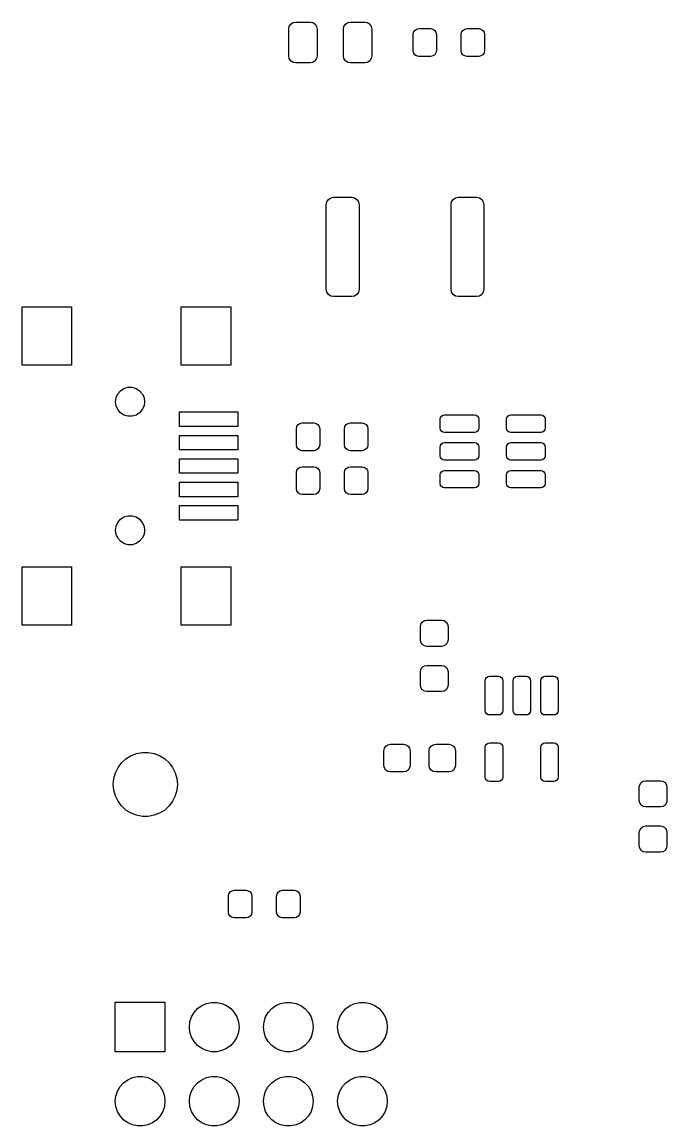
# Model space of a CAD drawing. Extents: x 98.9 to 192.5, y -141.5 to -51.1.
# Drawn here: x 98.88 to 120.97, y -137.59 to -99.8 of the extents above; entities that cross this region are included whole.
import ezdxf

# ---------------------------------------------------------------- set-up
doc = ezdxf.new("R2010")
doc.units = 0
doc.layers.add('BLACK', color=7, linetype='CONTINUOUS')

msp = doc.modelspace()

# ---------------------------------------------------------------- linework, layer by layer
at = {"layer": 'BLACK', "linetype": 'CONTINUOUS'}
for p, q in [((108.012, -100.044), (108.031, -99.9505)), ((108.012, -100.956), (108.012, -100.044)), ((108.031, -99.9505), (108.084, -99.8714)), ((108.084, -99.8714), (108.163, -99.8186)), ((108.163, -99.8186), (108.256, -99.8)), ((108.256, -99.8), (108.744, -99.8)), ((108.744, -99.8), (108.837, -99.8186)), ((108.837, -99.8186), (108.916, -99.8714)), ((108.916, -99.8714), (108.969, -99.9505)), ((108.969, -99.9505), (108.987, -100.044)), ((108.987, -100.044), (108.987, -100.956)), ((109.887, -100.044), (109.906, -99.9505)), ((109.887, -100.956), (109.887, -100.044)), ((109.906, -99.9505), (109.959, -99.8714)), ((109.959, -99.8714), (110.038, -99.8186)), ((110.038, -99.8186), (110.131, -99.8)), ((110.131, -99.8), (110.619, -99.8)), ((110.619, -99.8), (110.712, -99.8186)), ((110.712, -99.8186), (110.791, -99.8714)), ((110.791, -99.8714), (110.844, -99.9505)), ((110.844, -99.9505), (110.862, -100.044)), ((110.862, -100.044), (110.862, -100.956)), ((112.275, -100.225), (112.29, -100.148)), ((112.29, -100.148), (112.334, -100.084)), ((112.334, -100.084), (112.398, -100.04)), ((112.398, -100.04), (112.475, -100.025)), ((112.475, -100.025), (112.875, -100.025)), ((112.875, -100.025), (112.952, -100.04)), ((112.952, -100.04), (113.016, -100.084)), ((113.016, -100.084), (113.06, -100.148)), ((113.06, -100.148), (113.075, -100.225)), ((113.925, -100.225), (113.94, -100.148)), ((113.94, -100.148), (113.984, -100.084)), ((113.984, -100.084), (114.048, -100.04)), ((114.048, -100.04), (114.125, -100.025)), ((114.125, -100.025), (114.525, -100.025)), ((114.525, -100.025), (114.602, -100.04)), ((114.602, -100.04), (114.666, -100.084)), ((114.666, -100.084), (114.71, -100.148)), ((114.71, -100.148), (114.725, -100.225)), ((112.275, -100.775), (112.275, -100.225)), ((113.075, -100.225), (113.075, -100.775)), ((113.925, -100.775), (113.925, -100.225)), ((114.725, -100.225), (114.725, -100.775)), ((112.29, -100.852), (112.275, -100.775)), ((112.334, -100.916), (112.29, -100.852)), ((113.06, -100.852), (113.016, -100.916)), ((113.075, -100.775), (113.06, -100.852)), ((113.94, -100.852), (113.925, -100.775)), ((113.984, -100.916), (113.94, -100.852)), ((114.71, -100.852), (114.666, -100.916)), ((114.725, -100.775), (114.71, -100.852)), ((108.031, -101.05), (108.012, -100.956)), ((108.084, -101.129), (108.031, -101.05)), ((108.163, -101.181), (108.084, -101.129)), ((108.256, -101.2), (108.163, -101.181)), ((108.744, -101.2), (108.256, -101.2)), ((108.837, -101.181), (108.744, -101.2)), ((108.916, -101.129), (108.837, -101.181)), ((108.969, -101.05), (108.916, -101.129)), ((108.987, -100.956), (108.969, -101.05)), ((109.906, -101.05), (109.887, -100.956)), ((109.959, -101.129), (109.906, -101.05)), ((110.038, -101.181), (109.959, -101.129)), ((110.131, -101.2), (110.038, -101.181)), ((110.619, -101.2), (110.131, -101.2)), ((110.712, -101.181), (110.619, -101.2)), ((110.791, -101.129), (110.712, -101.181)), ((110.844, -101.05), (110.791, -101.129)), ((110.862, -100.956), (110.844, -101.05)), ((112.398, -100.96), (112.334, -100.916)), ((112.475, -100.975), (112.398, -100.96)), ((112.875, -100.975), (112.475, -100.975)), ((112.952, -100.96), (112.875, -100.975)), ((113.016, -100.916), (112.952, -100.96)), ((114.048, -100.96), (113.984, -100.916)), ((114.125, -100.975), (114.048, -100.96)), ((114.525, -100.975), (114.125, -100.975)), ((114.602, -100.96), (114.525, -100.975)), ((114.666, -100.916), (114.602, -100.96)), ((109.373, -105.873), (109.454, -105.819)), ((109.454, -105.819), (109.55, -105.8)), ((109.55, -105.8), (110.175, -105.8)), ((110.175, -105.8), (110.271, -105.819)), ((110.271, -105.819), (110.352, -105.873)), ((113.648, -105.873), (113.729, -105.819)), ((113.729, -105.819), (113.825, -105.8)), ((113.825, -105.8), (114.45, -105.8)), ((114.45, -105.8), (114.546, -105.819)), ((114.546, -105.819), (114.627, -105.873)), ((109.3, -106.05), (109.319, -105.954)), ((109.3, -108.95), (109.3, -106.05)), ((109.319, -105.954), (109.373, -105.873)), ((110.352, -105.873), (110.406, -105.954)), ((110.406, -105.954), (110.425, -106.05)), ((110.425, -106.05), (110.425, -108.95)), ((113.575, -106.05), (113.594, -105.954)), ((113.575, -108.95), (113.575, -106.05)), ((113.594, -105.954), (113.648, -105.873)), ((114.627, -105.873), (114.681, -105.954)), ((114.681, -105.954), (114.7, -106.05)), ((114.7, -106.05), (114.7, -108.95)), ((109.319, -109.046), (109.3, -108.95)), ((109.373, -109.127), (109.319, -109.046)), ((109.454, -109.181), (109.373, -109.127)), ((109.55, -109.2), (109.454, -109.181)), ((110.175, -109.2), (109.55, -109.2)), ((110.271, -109.181), (110.175, -109.2)), ((110.352, -109.127), (110.271, -109.181)), ((110.406, -109.046), (110.352, -109.127)), ((110.425, -108.95), (110.406, -109.046)), ((113.594, -109.046), (113.575, -108.95)), ((113.648, -109.127), (113.594, -109.046)), ((113.729, -109.181), (113.648, -109.127)), ((113.825, -109.2), (113.729, -109.181)), ((114.45, -109.2), (113.825, -109.2)), ((114.546, -109.181), (114.45, -109.2)), ((114.627, -109.127), (114.546, -109.181)), ((114.681, -109.046), (114.627, -109.127)), ((114.7, -108.95), (114.681, -109.046)), ((98.875, -111.55), (98.875, -109.55)), ((98.875, -109.55), (100.575, -109.55)), ((100.575, -109.55), (100.575, -111.55)), ((104.325, -111.55), (104.325, -109.55)), ((104.325, -109.55), (106.025, -109.55)), ((106.025, -109.55), (106.025, -111.55)), ((100.575, -111.55), (98.875, -111.55)), ((106.025, -111.55), (104.325, -111.55)), ((102.095, -112.659), (102.154, -112.53)), ((102.154, -112.53), (102.248, -112.422)), ((102.248, -112.422), (102.367, -112.345)), ((102.367, -112.345), (102.504, -112.305)), ((102.504, -112.305), (102.646, -112.305)), ((102.646, -112.305), (102.783, -112.345)), ((102.783, -112.345), (102.902, -112.422)), ((102.902, -112.422), (102.996, -112.53)), ((102.996, -112.53), (103.055, -112.659)), ((102.075, -112.8), (102.095, -112.659)), ((102.095, -112.941), (102.075, -112.8)), ((102.154, -113.07), (102.095, -112.941)), ((103.055, -112.941), (102.996, -113.07)), ((103.055, -112.659), (103.075, -112.8)), ((103.075, -112.8), (103.055, -112.941)), ((102.248, -113.178), (102.154, -113.07)), ((102.367, -113.255), (102.248, -113.178)), ((102.504, -113.295), (102.367, -113.255)), ((102.646, -113.295), (102.504, -113.295)), ((102.783, -113.255), (102.646, -113.295)), ((102.902, -113.178), (102.783, -113.255)), ((102.996, -113.07), (102.902, -113.178)), ((104.275, -113.65), (104.275, -113.15)), ((104.275, -113.15), (106.275, -113.15)), ((106.275, -113.15), (106.275, -113.65)), ((113.2, -113.4), (113.211, -113.343)), ((113.211, -113.343), (113.244, -113.294)), ((113.244, -113.294), (113.293, -113.261)), ((113.293, -113.261), (113.35, -113.25)), ((113.35, -113.25), (114.375, -113.25)), ((114.375, -113.25), (114.432, -113.261)), ((114.432, -113.261), (114.481, -113.294)), ((114.481, -113.294), (114.514, -113.343)), ((114.514, -113.343), (114.525, -113.4)), ((115.475, -113.4), (115.486, -113.343)), ((115.486, -113.343), (115.519, -113.294)), ((115.519, -113.294), (115.568, -113.261)), ((115.568, -113.261), (115.625, -113.25)), ((115.625, -113.25), (116.65, -113.25)), ((116.65, -113.25), (116.707, -113.261)), ((116.707, -113.261), (116.756, -113.294)), ((116.756, -113.294), (116.789, -113.343)), ((116.789, -113.343), (116.8, -113.4)), ((106.275, -113.65), (104.275, -113.65)), ((108.275, -113.725), (108.29, -113.648)), ((108.275, -114.275), (108.275, -113.725)), ((108.29, -113.648), (108.334, -113.584)), ((108.334, -113.584), (108.398, -113.54)), ((108.398, -113.54), (108.475, -113.525)), ((108.475, -113.525), (108.875, -113.525)), ((108.875, -113.525), (108.952, -113.54)), ((108.952, -113.54), (109.016, -113.584)), ((109.016, -113.584), (109.06, -113.648)), ((109.06, -113.648), (109.075, -113.725)), ((109.075, -113.725), (109.075, -114.275)), ((109.925, -113.725), (109.94, -113.648)), ((109.925, -114.275), (109.925, -113.725)), ((109.94, -113.648), (109.984, -113.584)), ((109.984, -113.584), (110.048, -113.54)), ((110.048, -113.54), (110.125, -113.525)), ((110.125, -113.525), (110.525, -113.525)), ((110.525, -113.525), (110.602, -113.54)), ((110.602, -113.54), (110.666, -113.584)), ((110.666, -113.584), (110.71, -113.648)), ((110.71, -113.648), (110.725, -113.725)), ((110.725, -113.725), (110.725, -114.275)), ((113.2, -113.7), (113.2, -113.4)), ((113.211, -113.757), (113.2, -113.7)), ((113.244, -113.806), (113.211, -113.757)), ((114.514, -113.757), (114.481, -113.806)), ((114.525, -113.7), (114.514, -113.757)), ((114.525, -113.4), (114.525, -113.7)), ((115.475, -113.7), (115.475, -113.4)), ((115.486, -113.757), (115.475, -113.7)), ((115.519, -113.806), (115.486, -113.757)), ((116.789, -113.757), (116.756, -113.806)), ((116.8, -113.7), (116.789, -113.757)), ((116.8, -113.4), (116.8, -113.7)), ((104.275, -114.45), (104.275, -113.95)), ((104.275, -113.95), (106.275, -113.95)), ((106.275, -113.95), (106.275, -114.45)), ((113.293, -113.839), (113.244, -113.806)), ((113.35, -113.85), (113.293, -113.839)), ((114.375, -113.85), (113.35, -113.85)), ((114.432, -113.839), (114.375, -113.85)), ((114.481, -113.806), (114.432, -113.839)), ((115.568, -113.839), (115.519, -113.806)), ((115.625, -113.85), (115.568, -113.839)), ((116.65, -113.85), (115.625, -113.85)), ((116.707, -113.839), (116.65, -113.85)), ((116.756, -113.806), (116.707, -113.839)), ((106.275, -114.45), (104.275, -114.45)), ((108.29, -114.352), (108.275, -114.275)), ((108.334, -114.416), (108.29, -114.352)), ((108.398, -114.46), (108.334, -114.416)), ((108.475, -114.475), (108.398, -114.46)), ((108.875, -114.475), (108.475, -114.475)), ((108.952, -114.46), (108.875, -114.475)), ((109.016, -114.416), (108.952, -114.46)), ((109.06, -114.352), (109.016, -114.416)), ((109.075, -114.275), (109.06, -114.352)), ((109.94, -114.352), (109.925, -114.275)), ((109.984, -114.416), (109.94, -114.352)), ((110.048, -114.46), (109.984, -114.416)), ((110.125, -114.475), (110.048, -114.46)), ((110.525, -114.475), (110.125, -114.475)), ((110.602, -114.46), (110.525, -114.475)), ((110.666, -114.416), (110.602, -114.46)), ((110.71, -114.352), (110.666, -114.416)), ((110.725, -114.275), (110.71, -114.352)), ((113.2, -114.35), (113.211, -114.293)), ((113.2, -114.65), (113.2, -114.35)), ((113.211, -114.293), (113.244, -114.244)), ((113.244, -114.244), (113.293, -114.211)), ((113.293, -114.211), (113.35, -114.2)), ((113.35, -114.2), (114.375, -114.2)), ((114.375, -114.2), (114.432, -114.211)), ((114.432, -114.211), (114.481, -114.244)), ((114.481, -114.244), (114.514, -114.293)), ((114.514, -114.293), (114.525, -114.35)), ((114.525, -114.35), (114.525, -114.65)), ((115.475, -114.35), (115.486, -114.293)), ((115.475, -114.65), (115.475, -114.35)), ((115.486, -114.293), (115.519, -114.244)), ((115.519, -114.244), (115.568, -114.211)), ((115.568, -114.211), (115.625, -114.2)), ((115.625, -114.2), (116.65, -114.2)), ((116.65, -114.2), (116.707, -114.211)), ((116.707, -114.211), (116.756, -114.244)), ((116.756, -114.244), (116.789, -114.293)), ((116.789, -114.293), (116.8, -114.35)), ((116.8, -114.35), (116.8, -114.65)), ((104.275, -115.25), (104.275, -114.75)), ((104.275, -114.75), (106.275, -114.75)), ((106.275, -114.75), (106.275, -115.25)), ((113.211, -114.707), (113.2, -114.65)), ((113.244, -114.756), (113.211, -114.707)), ((113.293, -114.789), (113.244, -114.756)), ((113.35, -114.8), (113.293, -114.789)), ((114.375, -114.8), (113.35, -114.8)), ((114.432, -114.789), (114.375, -114.8)), ((114.481, -114.756), (114.432, -114.789)), ((114.514, -114.707), (114.481, -114.756)), ((114.525, -114.65), (114.514, -114.707)), ((115.486, -114.707), (115.475, -114.65)), ((115.519, -114.756), (115.486, -114.707)), ((115.568, -114.789), (115.519, -114.756)), ((115.625, -114.8), (115.568, -114.789)), ((116.65, -114.8), (115.625, -114.8)), ((116.707, -114.789), (116.65, -114.8)), ((116.756, -114.756), (116.707, -114.789)), ((116.789, -114.707), (116.756, -114.756)), ((116.8, -114.65), (116.789, -114.707)), ((106.275, -115.25), (104.275, -115.25)), ((108.275, -115.225), (108.29, -115.148)), ((108.275, -115.775), (108.275, -115.225)), ((108.29, -115.148), (108.334, -115.084)), ((108.334, -115.084), (108.398, -115.04)), ((108.398, -115.04), (108.475, -115.025)), ((108.475, -115.025), (108.875, -115.025)), ((108.875, -115.025), (108.952, -115.04)), ((108.952, -115.04), (109.016, -115.084)), ((109.016, -115.084), (109.06, -115.148)), ((109.06, -115.148), (109.075, -115.225)), ((109.075, -115.225), (109.075, -115.775)), ((109.925, -115.225), (109.94, -115.148)), ((109.925, -115.775), (109.925, -115.225)), ((109.94, -115.148), (109.984, -115.084)), ((109.984, -115.084), (110.048, -115.04)), ((110.048, -115.04), (110.125, -115.025)), ((110.125, -115.025), (110.525, -115.025)), ((110.525, -115.025), (110.602, -115.04)), ((110.602, -115.04), (110.666, -115.084)), ((110.666, -115.084), (110.71, -115.148)), ((110.71, -115.148), (110.725, -115.225)), ((110.725, -115.225), (110.725, -115.775)), ((113.2, -115.3), (113.211, -115.243)), ((113.211, -115.243), (113.244, -115.194)), ((113.244, -115.194), (113.293, -115.161)), ((113.293, -115.161), (113.35, -115.15)), ((113.35, -115.15), (114.375, -115.15)), ((114.375, -115.15), (114.432, -115.161)), ((114.432, -115.161), (114.481, -115.194)), ((114.481, -115.194), (114.514, -115.243)), ((114.514, -115.243), (114.525, -115.3)), ((115.475, -115.3), (115.486, -115.243)), ((115.486, -115.243), (115.519, -115.194)), ((115.519, -115.194), (115.568, -115.161)), ((115.568, -115.161), (115.625, -115.15)), ((115.625, -115.15), (116.65, -115.15)), ((116.65, -115.15), (116.707, -115.161)), ((116.707, -115.161), (116.756, -115.194)), ((116.756, -115.194), (116.789, -115.243)), ((116.789, -115.243), (116.8, -115.3)), ((104.275, -116.05), (104.275, -115.55)), ((104.275, -115.55), (106.275, -115.55)), ((106.275, -115.55), (106.275, -116.05)), ((113.2, -115.6), (113.2, -115.3)), ((113.211, -115.657), (113.2, -115.6)), ((114.525, -115.6), (114.514, -115.657)), ((114.525, -115.3), (114.525, -115.6)), ((115.475, -115.6), (115.475, -115.3)), ((115.486, -115.657), (115.475, -115.6)), ((116.8, -115.6), (116.789, -115.657)), ((116.8, -115.3), (116.8, -115.6)), ((108.29, -115.852), (108.275, -115.775)), ((108.334, -115.916), (108.29, -115.852)), ((108.398, -115.96), (108.334, -115.916)), ((108.475, -115.975), (108.398, -115.96)), ((108.875, -115.975), (108.475, -115.975)), ((108.952, -115.96), (108.875, -115.975)), ((109.016, -115.916), (108.952, -115.96)), ((109.06, -115.852), (109.016, -115.916)), ((109.075, -115.775), (109.06, -115.852)), ((109.94, -115.852), (109.925, -115.775)), ((109.984, -115.916), (109.94, -115.852)), ((110.048, -115.96), (109.984, -115.916)), ((110.125, -115.975), (110.048, -115.96)), ((110.525, -115.975), (110.125, -115.975)), ((110.602, -115.96), (110.525, -115.975)), ((110.666, -115.916), (110.602, -115.96)), ((110.71, -115.852), (110.666, -115.916)), ((110.725, -115.775), (110.71, -115.852)), ((113.244, -115.706), (113.211, -115.657)), ((113.293, -115.739), (113.244, -115.706)), ((113.35, -115.75), (113.293, -115.739)), ((114.375, -115.75), (113.35, -115.75)), ((114.432, -115.739), (114.375, -115.75)), ((114.481, -115.706), (114.432, -115.739)), ((114.514, -115.657), (114.481, -115.706)), ((115.519, -115.706), (115.486, -115.657)), ((115.568, -115.739), (115.519, -115.706)), ((115.625, -115.75), (115.568, -115.739)), ((116.65, -115.75), (115.625, -115.75)), ((116.707, -115.739), (116.65, -115.75)), ((116.756, -115.706), (116.707, -115.739)), ((116.789, -115.657), (116.756, -115.706)), ((106.275, -116.05), (104.275, -116.05)), ((104.275, -116.85), (104.275, -116.35)), ((104.275, -116.35), (106.275, -116.35)), ((106.275, -116.35), (106.275, -116.85)), ((102.248, -116.822), (102.367, -116.745)), ((102.367, -116.745), (102.504, -116.705)), ((102.504, -116.705), (102.646, -116.705)), ((102.646, -116.705), (102.783, -116.745)), ((102.783, -116.745), (102.902, -116.822)), ((102.075, -117.2), (102.095, -117.059)), ((102.095, -117.059), (102.154, -116.93)), ((102.154, -116.93), (102.248, -116.822)), ((102.902, -116.822), (102.996, -116.93)), ((102.996, -116.93), (103.055, -117.059)), ((103.055, -117.059), (103.075, -117.2)), ((106.275, -116.85), (104.275, -116.85)), ((102.095, -117.341), (102.075, -117.2)), ((102.154, -117.47), (102.095, -117.341)), ((102.248, -117.578), (102.154, -117.47)), ((102.996, -117.47), (102.902, -117.578)), ((103.055, -117.341), (102.996, -117.47)), ((103.075, -117.2), (103.055, -117.341)), ((102.367, -117.655), (102.248, -117.578)), ((102.504, -117.695), (102.367, -117.655)), ((102.646, -117.695), (102.504, -117.695)), ((102.783, -117.655), (102.646, -117.695)), ((102.902, -117.578), (102.783, -117.655)), ((98.875, -120.45), (98.875, -118.45)), ((98.875, -118.45), (100.575, -118.45)), ((100.575, -118.45), (100.575, -120.45)), ((104.325, -120.45), (104.325, -118.45)), ((104.325, -118.45), (106.025, -118.45)), ((106.025, -118.45), (106.025, -120.45)), ((100.575, -120.45), (98.875, -120.45)), ((106.025, -120.45), (104.325, -120.45)), ((112.525, -120.5), (112.542, -120.414)), ((112.525, -120.95), (112.525, -120.5)), ((112.542, -120.414), (112.591, -120.341)), ((112.591, -120.341), (112.664, -120.292)), ((112.664, -120.292), (112.75, -120.275)), ((112.75, -120.275), (113.25, -120.275)), ((113.25, -120.275), (113.336, -120.292)), ((113.336, -120.292), (113.409, -120.341)), ((113.409, -120.341), (113.458, -120.414)), ((113.458, -120.414), (113.475, -120.5)), ((113.475, -120.5), (113.475, -120.95)), ((112.542, -121.036), (112.525, -120.95)), ((112.591, -121.109), (112.542, -121.036)), ((112.664, -121.158), (112.591, -121.109)), ((112.75, -121.175), (112.664, -121.158)), ((113.25, -121.175), (112.75, -121.175)), ((113.336, -121.158), (113.25, -121.175)), ((113.409, -121.109), (113.336, -121.158)), ((113.458, -121.036), (113.409, -121.109)), ((113.475, -120.95), (113.458, -121.036)), ((112.525, -122.05), (112.542, -121.964)), ((112.525, -122.5), (112.525, -122.05)), ((112.542, -121.964), (112.591, -121.891)), ((112.591, -121.891), (112.664, -121.842)), ((112.664, -121.842), (112.75, -121.825)), ((112.75, -121.825), (113.25, -121.825)), ((113.25, -121.825), (113.336, -121.842)), ((113.336, -121.842), (113.409, -121.891)), ((113.409, -121.891), (113.458, -121.964)), ((113.458, -121.964), (113.475, -122.05)), ((113.475, -122.05), (113.475, -122.5)), ((114.75, -122.35), (114.761, -122.293)), ((114.75, -123.375), (114.75, -122.35)), ((114.761, -122.293), (114.794, -122.244)), ((114.794, -122.244), (114.843, -122.211)), ((114.843, -122.211), (114.9, -122.2)), ((114.9, -122.2), (115.2, -122.2)), ((115.2, -122.2), (115.257, -122.211)), ((115.257, -122.211), (115.306, -122.244)), ((115.306, -122.244), (115.339, -122.293)), ((115.339, -122.293), (115.35, -122.35)), ((115.35, -122.35), (115.35, -123.375)), ((115.7, -122.35), (115.711, -122.293)), ((115.7, -123.375), (115.7, -122.35)), ((115.711, -122.293), (115.744, -122.244)), ((115.744, -122.244), (115.793, -122.211)), ((115.793, -122.211), (115.85, -122.2)), ((115.85, -122.2), (116.15, -122.2)), ((116.15, -122.2), (116.207, -122.211)), ((116.207, -122.211), (116.256, -122.244)), ((116.256, -122.244), (116.289, -122.293)), ((116.289, -122.293), (116.3, -122.35)), ((116.3, -122.35), (116.3, -123.375)), ((116.65, -122.35), (116.661, -122.293)), ((116.65, -123.375), (116.65, -122.35)), ((116.661, -122.293), (116.694, -122.244)), ((116.694, -122.244), (116.743, -122.211)), ((116.743, -122.211), (116.8, -122.2)), ((116.8, -122.2), (117.1, -122.2)), ((117.1, -122.2), (117.157, -122.211)), ((117.157, -122.211), (117.206, -122.244)), ((117.206, -122.244), (117.239, -122.293)), ((117.239, -122.293), (117.25, -122.35)), ((117.25, -122.35), (117.25, -123.375)), ((112.542, -122.586), (112.525, -122.5)), ((112.591, -122.659), (112.542, -122.586)), ((112.664, -122.708), (112.591, -122.659)), ((112.75, -122.725), (112.664, -122.708)), ((113.25, -122.725), (112.75, -122.725)), ((113.336, -122.708), (113.25, -122.725)), ((113.409, -122.659), (113.336, -122.708)), ((113.458, -122.586), (113.409, -122.659)), ((113.475, -122.5), (113.458, -122.586)), ((114.761, -123.432), (114.75, -123.375)), ((114.794, -123.481), (114.761, -123.432)), ((114.843, -123.514), (114.794, -123.481)), ((114.9, -123.525), (114.843, -123.514)), ((115.2, -123.525), (114.9, -123.525)), ((115.257, -123.514), (115.2, -123.525)), ((115.306, -123.481), (115.257, -123.514)), ((115.339, -123.432), (115.306, -123.481)), ((115.35, -123.375), (115.339, -123.432)), ((115.711, -123.432), (115.7, -123.375)), ((115.744, -123.481), (115.711, -123.432)), ((115.793, -123.514), (115.744, -123.481)), ((115.85, -123.525), (115.793, -123.514)), ((116.15, -123.525), (115.85, -123.525)), ((116.207, -123.514), (116.15, -123.525)), ((116.256, -123.481), (116.207, -123.514)), ((116.289, -123.432), (116.256, -123.481)), ((116.3, -123.375), (116.289, -123.432)), ((116.661, -123.432), (116.65, -123.375)), ((116.694, -123.481), (116.661, -123.432)), ((116.743, -123.514), (116.694, -123.481)), ((116.8, -123.525), (116.743, -123.514)), ((117.1, -123.525), (116.8, -123.525)), ((117.157, -123.514), (117.1, -123.525)), ((117.206, -123.481), (117.157, -123.514)), ((117.239, -123.432), (117.206, -123.481)), ((117.25, -123.375), (117.239, -123.432)), ((111.275, -124.75), (111.292, -124.664)), ((111.292, -124.664), (111.341, -124.591)), ((111.341, -124.591), (111.414, -124.542)), ((111.414, -124.542), (111.5, -124.525)), ((111.5, -124.525), (111.95, -124.525)), ((111.95, -124.525), (112.036, -124.542)), ((112.036, -124.542), (112.109, -124.591)), ((112.109, -124.591), (112.158, -124.664)), ((112.158, -124.664), (112.175, -124.75)), ((112.825, -124.75), (112.842, -124.664)), ((112.842, -124.664), (112.891, -124.591)), ((112.891, -124.591), (112.964, -124.542)), ((112.964, -124.542), (113.05, -124.525)), ((113.05, -124.525), (113.5, -124.525)), ((113.5, -124.525), (113.586, -124.542)), ((113.586, -124.542), (113.659, -124.591)), ((113.659, -124.591), (113.708, -124.664)), ((113.708, -124.664), (113.725, -124.75)), ((114.75, -124.625), (114.761, -124.568)), ((114.75, -125.65), (114.75, -124.625)), ((114.761, -124.568), (114.794, -124.519)), ((114.794, -124.519), (114.843, -124.486)), ((114.843, -124.486), (114.9, -124.475)), ((114.9, -124.475), (115.2, -124.475)), ((115.2, -124.475), (115.257, -124.486)), ((115.257, -124.486), (115.306, -124.519)), ((115.306, -124.519), (115.339, -124.568)), ((115.339, -124.568), (115.35, -124.625)), ((115.35, -124.625), (115.35, -125.65)), ((116.65, -124.625), (116.661, -124.568)), ((116.65, -125.65), (116.65, -124.625)), ((116.661, -124.568), (116.694, -124.519)), ((116.694, -124.519), (116.743, -124.486)), ((116.743, -124.486), (116.8, -124.475)), ((116.8, -124.475), (117.1, -124.475)), ((117.1, -124.475), (117.157, -124.486)), ((117.157, -124.486), (117.206, -124.519)), ((117.206, -124.519), (117.239, -124.568)), ((117.239, -124.568), (117.25, -124.625)), ((117.25, -124.625), (117.25, -125.65)), ((102.287, -125.159), (102.437, -125.022)), ((102.437, -125.022), (102.61, -124.915)), ((102.61, -124.915), (102.799, -124.842)), ((102.799, -124.842), (102.999, -124.805)), ((102.999, -124.805), (103.201, -124.805)), ((103.201, -124.805), (103.401, -124.842)), ((103.401, -124.842), (103.59, -124.915)), ((103.59, -124.915), (103.763, -125.022)), ((103.763, -125.022), (103.913, -125.159)), ((111.275, -125.25), (111.275, -124.75)), ((112.175, -124.75), (112.175, -125.25)), ((112.825, -125.25), (112.825, -124.75)), ((113.725, -124.75), (113.725, -125.25)), ((102.074, -125.503), (102.165, -125.321)), ((102.165, -125.321), (102.287, -125.159)), ((103.913, -125.159), (104.035, -125.321)), ((104.035, -125.321), (104.126, -125.503)), ((111.292, -125.336), (111.275, -125.25)), ((111.341, -125.409), (111.292, -125.336)), ((111.414, -125.458), (111.341, -125.409)), ((111.5, -125.475), (111.414, -125.458)), ((111.95, -125.475), (111.5, -125.475)), ((112.036, -125.458), (111.95, -125.475)), ((112.109, -125.409), (112.036, -125.458)), ((112.158, -125.336), (112.109, -125.409)), ((112.175, -125.25), (112.158, -125.336)), ((112.842, -125.336), (112.825, -125.25)), ((112.891, -125.409), (112.842, -125.336)), ((112.964, -125.458), (112.891, -125.409)), ((113.05, -125.475), (112.964, -125.458)), ((113.5, -125.475), (113.05, -125.475)), ((113.586, -125.458), (113.5, -125.475)), ((113.659, -125.409), (113.586, -125.458)), ((113.708, -125.336), (113.659, -125.409)), ((113.725, -125.25), (113.708, -125.336)), ((102, -125.9), (102.019, -125.698)), ((102.019, -125.698), (102.074, -125.503)), ((104.126, -125.503), (104.181, -125.698)), ((104.181, -125.698), (104.2, -125.9)), ((114.761, -125.707), (114.75, -125.65)), ((114.794, -125.756), (114.761, -125.707)), ((114.843, -125.789), (114.794, -125.756)), ((114.9, -125.8), (114.843, -125.789)), ((115.2, -125.8), (114.9, -125.8)), ((115.257, -125.789), (115.2, -125.8)), ((115.306, -125.756), (115.257, -125.789)), ((115.339, -125.707), (115.306, -125.756)), ((115.35, -125.65), (115.339, -125.707)), ((116.661, -125.707), (116.65, -125.65)), ((116.694, -125.756), (116.661, -125.707)), ((116.743, -125.789), (116.694, -125.756)), ((116.8, -125.8), (116.743, -125.789)), ((117.1, -125.8), (116.8, -125.8)), ((117.157, -125.789), (117.1, -125.8)), ((117.206, -125.756), (117.157, -125.789)), ((117.239, -125.707), (117.206, -125.756)), ((117.25, -125.65), (117.239, -125.707)), ((120.042, -125.914), (120.091, -125.841)), ((120.091, -125.841), (120.164, -125.792)), ((120.164, -125.792), (120.25, -125.775)), ((120.25, -125.775), (120.75, -125.775)), ((120.75, -125.775), (120.836, -125.792)), ((120.836, -125.792), (120.909, -125.841)), ((120.909, -125.841), (120.958, -125.914)), ((102.019, -126.102), (102, -125.9)), ((102.074, -126.297), (102.019, -126.102)), ((104.181, -126.102), (104.126, -126.297)), ((104.2, -125.9), (104.181, -126.102)), ((120.025, -126), (120.042, -125.914)), ((120.025, -126.45), (120.025, -126)), ((120.958, -125.914), (120.975, -126)), ((120.975, -126), (120.975, -126.45)), ((102.165, -126.479), (102.074, -126.297)), ((102.287, -126.641), (102.165, -126.479)), ((104.035, -126.479), (103.913, -126.641)), ((104.126, -126.297), (104.035, -126.479)), ((120.042, -126.536), (120.025, -126.45)), ((120.091, -126.609), (120.042, -126.536)), ((120.164, -126.658), (120.091, -126.609)), ((120.909, -126.609), (120.836, -126.658)), ((120.958, -126.536), (120.909, -126.609)), ((120.975, -126.45), (120.958, -126.536)), ((102.437, -126.778), (102.287, -126.641)), ((102.61, -126.885), (102.437, -126.778)), ((102.799, -126.958), (102.61, -126.885)), ((102.999, -126.995), (102.799, -126.958)), ((103.401, -126.958), (103.201, -126.995)), ((103.59, -126.885), (103.401, -126.958)), ((103.763, -126.778), (103.59, -126.885)), ((103.913, -126.641), (103.763, -126.778)), ((120.25, -126.675), (120.164, -126.658)), ((120.75, -126.675), (120.25, -126.675)), ((120.836, -126.658), (120.75, -126.675)), ((103.201, -126.995), (102.999, -126.995)), ((120.091, -127.391), (120.164, -127.342)), ((120.164, -127.342), (120.25, -127.325)), ((120.25, -127.325), (120.75, -127.325)), ((120.75, -127.325), (120.836, -127.342)), ((120.836, -127.342), (120.909, -127.391)), ((120.025, -127.55), (120.042, -127.464)), ((120.025, -128), (120.025, -127.55)), ((120.042, -127.464), (120.091, -127.391)), ((120.909, -127.391), (120.958, -127.464)), ((120.958, -127.464), (120.975, -127.55)), ((120.975, -127.55), (120.975, -128)), ((120.042, -128.086), (120.025, -128)), ((120.091, -128.159), (120.042, -128.086)), ((120.958, -128.086), (120.909, -128.159)), ((120.975, -128), (120.958, -128.086)), ((120.164, -128.208), (120.091, -128.159)), ((120.25, -128.225), (120.164, -128.208)), ((120.75, -128.225), (120.25, -128.225)), ((120.836, -128.208), (120.75, -128.225)), ((120.909, -128.159), (120.836, -128.208)), ((105.965, -129.648), (106.009, -129.584)), ((106.009, -129.584), (106.073, -129.54)), ((106.073, -129.54), (106.15, -129.525)), ((106.15, -129.525), (106.55, -129.525)), ((106.55, -129.525), (106.627, -129.54)), ((106.627, -129.54), (106.691, -129.584)), ((106.691, -129.584), (106.735, -129.648)), ((107.615, -129.648), (107.659, -129.584)), ((107.659, -129.584), (107.723, -129.54)), ((107.723, -129.54), (107.8, -129.525)), ((107.8, -129.525), (108.2, -129.525)), ((108.2, -129.525), (108.277, -129.54)), ((108.277, -129.54), (108.341, -129.584)), ((108.341, -129.584), (108.385, -129.648)), ((105.95, -129.725), (105.965, -129.648)), ((105.95, -130.275), (105.95, -129.725)), ((106.735, -129.648), (106.75, -129.725)), ((106.75, -129.725), (106.75, -130.275)), ((107.6, -129.725), (107.615, -129.648)), ((107.6, -130.275), (107.6, -129.725)), ((108.385, -129.648), (108.4, -129.725)), ((108.4, -129.725), (108.4, -130.275)), ((105.965, -130.352), (105.95, -130.275)), ((106.009, -130.416), (105.965, -130.352)), ((106.735, -130.352), (106.691, -130.416)), ((106.75, -130.275), (106.735, -130.352)), ((107.615, -130.352), (107.6, -130.275)), ((107.659, -130.416), (107.615, -130.352)), ((108.385, -130.352), (108.341, -130.416)), ((108.4, -130.275), (108.385, -130.352)), ((106.073, -130.46), (106.009, -130.416)), ((106.15, -130.475), (106.073, -130.46)), ((106.55, -130.475), (106.15, -130.475)), ((106.627, -130.46), (106.55, -130.475)), ((106.691, -130.416), (106.627, -130.46)), ((107.723, -130.46), (107.659, -130.416)), ((107.8, -130.475), (107.723, -130.46)), ((108.2, -130.475), (107.8, -130.475)), ((108.277, -130.46), (108.2, -130.475)), ((108.341, -130.416), (108.277, -130.46)), ((102.07, -135.06), (102.07, -133.36)), ((102.07, -133.36), (103.77, -133.36)), ((103.77, -133.36), (103.77, -135.06)), ((105.035, -133.474), (105.197, -133.402)), ((105.197, -133.402), (105.371, -133.365)), ((105.371, -133.365), (105.549, -133.365)), ((105.549, -133.365), (105.723, -133.402)), ((105.723, -133.402), (105.885, -133.474)), ((107.575, -133.474), (107.737, -133.402)), ((107.737, -133.402), (107.911, -133.365)), ((107.911, -133.365), (108.089, -133.365)), ((108.089, -133.365), (108.263, -133.402)), ((108.263, -133.402), (108.425, -133.474)), ((110.115, -133.474), (110.277, -133.402)), ((110.277, -133.402), (110.451, -133.365)), ((110.451, -133.365), (110.629, -133.365)), ((110.629, -133.365), (110.803, -133.402)), ((110.803, -133.402), (110.965, -133.474)), ((104.683, -133.864), (104.772, -133.71)), ((104.772, -133.71), (104.891, -133.578)), ((104.891, -133.578), (105.035, -133.474)), ((105.885, -133.474), (106.029, -133.578)), ((106.029, -133.578), (106.148, -133.71)), ((106.148, -133.71), (106.237, -133.864)), ((107.223, -133.864), (107.312, -133.71)), ((107.312, -133.71), (107.431, -133.578)), ((107.431, -133.578), (107.575, -133.474)), ((108.425, -133.474), (108.569, -133.578)), ((108.569, -133.578), (108.688, -133.71)), ((108.688, -133.71), (108.777, -133.864)), ((109.763, -133.864), (109.852, -133.71)), ((109.852, -133.71), (109.971, -133.578)), ((109.971, -133.578), (110.115, -133.474)), ((110.965, -133.474), (111.109, -133.578)), ((111.109, -133.578), (111.228, -133.71)), ((111.228, -133.71), (111.317, -133.864)), ((104.61, -134.21), (104.629, -134.033)), ((104.629, -134.033), (104.683, -133.864)), ((106.237, -133.864), (106.291, -134.033)), ((106.291, -134.033), (106.31, -134.21)), ((107.15, -134.21), (107.169, -134.033)), ((107.169, -134.033), (107.223, -133.864)), ((108.777, -133.864), (108.831, -134.033)), ((108.831, -134.033), (108.85, -134.21)), ((109.69, -134.21), (109.709, -134.033)), ((109.709, -134.033), (109.763, -133.864)), ((111.317, -133.864), (111.371, -134.033)), ((111.371, -134.033), (111.39, -134.21)), ((104.629, -134.387), (104.61, -134.21)), ((104.683, -134.556), (104.629, -134.387)), ((106.291, -134.387), (106.237, -134.556)), ((106.31, -134.21), (106.291, -134.387)), ((107.169, -134.387), (107.15, -134.21)), ((107.223, -134.556), (107.169, -134.387)), ((108.831, -134.387), (108.777, -134.556)), ((108.85, -134.21), (108.831, -134.387)), ((109.709, -134.387), (109.69, -134.21)), ((109.763, -134.556), (109.709, -134.387)), ((111.371, -134.387), (111.317, -134.556)), ((111.39, -134.21), (111.371, -134.387)), ((104.772, -134.71), (104.683, -134.556)), ((104.891, -134.842), (104.772, -134.71)), ((105.035, -134.946), (104.891, -134.842)), ((106.029, -134.842), (105.885, -134.946)), ((106.148, -134.71), (106.029, -134.842)), ((106.237, -134.556), (106.148, -134.71)), ((107.312, -134.71), (107.223, -134.556)), ((107.431, -134.842), (107.312, -134.71)), ((107.575, -134.946), (107.431, -134.842)), ((108.569, -134.842), (108.425, -134.946)), ((108.688, -134.71), (108.569, -134.842)), ((108.777, -134.556), (108.688, -134.71)), ((109.852, -134.71), (109.763, -134.556)), ((109.971, -134.842), (109.852, -134.71)), ((110.115, -134.946), (109.971, -134.842)), ((111.109, -134.842), (110.965, -134.946)), ((111.228, -134.71), (111.109, -134.842)), ((111.317, -134.556), (111.228, -134.71)), ((103.77, -135.06), (102.07, -135.06)), ((105.197, -135.018), (105.035, -134.946)), ((105.371, -135.055), (105.197, -135.018)), ((105.549, -135.055), (105.371, -135.055)), ((105.723, -135.018), (105.549, -135.055)), ((105.885, -134.946), (105.723, -135.018)), ((107.737, -135.018), (107.575, -134.946)), ((107.911, -135.055), (107.737, -135.018)), ((108.089, -135.055), (107.911, -135.055)), ((108.263, -135.018), (108.089, -135.055)), ((108.425, -134.946), (108.263, -135.018)), ((110.277, -135.018), (110.115, -134.946)), ((110.451, -135.055), (110.277, -135.018)), ((110.629, -135.055), (110.451, -135.055)), ((110.803, -135.018), (110.629, -135.055)), ((110.965, -134.946), (110.803, -135.018)), ((102.351, -136.118), (102.495, -136.014)), ((102.495, -136.014), (102.657, -135.942)), ((102.657, -135.942), (102.831, -135.905)), ((102.831, -135.905), (103.009, -135.905)), ((103.009, -135.905), (103.183, -135.942)), ((103.183, -135.942), (103.345, -136.014)), ((103.345, -136.014), (103.489, -136.118)), ((104.891, -136.118), (105.035, -136.014)), ((105.035, -136.014), (105.197, -135.942)), ((105.197, -135.942), (105.371, -135.905)), ((105.371, -135.905), (105.549, -135.905)), ((105.549, -135.905), (105.723, -135.942)), ((105.723, -135.942), (105.885, -136.014)), ((105.885, -136.014), (106.029, -136.118)), ((107.431, -136.118), (107.575, -136.014)), ((107.575, -136.014), (107.737, -135.942)), ((107.737, -135.942), (107.911, -135.905)), ((107.911, -135.905), (108.089, -135.905)), ((108.089, -135.905), (108.263, -135.942)), ((108.263, -135.942), (108.425, -136.014)), ((108.425, -136.014), (108.569, -136.118)), ((109.971, -136.118), (110.115, -136.014)), ((110.115, -136.014), (110.277, -135.942)), ((110.277, -135.942), (110.451, -135.905)), ((110.451, -135.905), (110.629, -135.905)), ((110.629, -135.905), (110.803, -135.942)), ((110.803, -135.942), (110.965, -136.014)), ((110.965, -136.014), (111.109, -136.118)), ((102.089, -136.573), (102.143, -136.404)), ((102.143, -136.404), (102.232, -136.25)), ((102.232, -136.25), (102.351, -136.118)), ((103.489, -136.118), (103.608, -136.25)), ((103.608, -136.25), (103.697, -136.404)), ((103.697, -136.404), (103.751, -136.573)), ((104.629, -136.573), (104.683, -136.404)), ((104.683, -136.404), (104.772, -136.25)), ((104.772, -136.25), (104.891, -136.118)), ((106.029, -136.118), (106.148, -136.25)), ((106.148, -136.25), (106.237, -136.404)), ((106.237, -136.404), (106.291, -136.573)), ((107.169, -136.573), (107.223, -136.404)), ((107.223, -136.404), (107.312, -136.25)), ((107.312, -136.25), (107.431, -136.118)), ((108.569, -136.118), (108.688, -136.25)), ((108.688, -136.25), (108.777, -136.404)), ((108.777, -136.404), (108.831, -136.573)), ((109.709, -136.573), (109.763, -136.404)), ((109.763, -136.404), (109.852, -136.25)), ((109.852, -136.25), (109.971, -136.118)), ((111.109, -136.118), (111.228, -136.25)), ((111.228, -136.25), (111.317, -136.404)), ((111.317, -136.404), (111.371, -136.573)), ((102.07, -136.75), (102.089, -136.573)), ((102.089, -136.927), (102.07, -136.75)), ((103.751, -136.573), (103.77, -136.75)), ((103.77, -136.75), (103.751, -136.927)), ((104.61, -136.75), (104.629, -136.573)), ((104.629, -136.927), (104.61, -136.75)), ((106.291, -136.573), (106.31, -136.75)), ((106.31, -136.75), (106.291, -136.927)), ((107.15, -136.75), (107.169, -136.573)), ((107.169, -136.927), (107.15, -136.75)), ((108.831, -136.573), (108.85, -136.75)), ((108.85, -136.75), (108.831, -136.927)), ((109.69, -136.75), (109.709, -136.573)), ((109.709, -136.927), (109.69, -136.75)), ((111.371, -136.573), (111.39, -136.75)), ((111.39, -136.75), (111.371, -136.927)), ((102.143, -137.096), (102.089, -136.927)), ((102.232, -137.25), (102.143, -137.096)), ((103.697, -137.096), (103.608, -137.25)), ((103.751, -136.927), (103.697, -137.096)), ((104.683, -137.096), (104.629, -136.927)), ((104.772, -137.25), (104.683, -137.096)), ((106.237, -137.096), (106.148, -137.25)), ((106.291, -136.927), (106.237, -137.096)), ((107.223, -137.096), (107.169, -136.927)), ((107.312, -137.25), (107.223, -137.096)), ((108.777, -137.096), (108.688, -137.25)), ((108.831, -136.927), (108.777, -137.096)), ((109.763, -137.096), (109.709, -136.927)), ((109.852, -137.25), (109.763, -137.096)), ((111.317, -137.096), (111.228, -137.25)), ((111.371, -136.927), (111.317, -137.096)), ((102.351, -137.382), (102.232, -137.25)), ((102.495, -137.486), (102.351, -137.382)), ((102.657, -137.558), (102.495, -137.486)), ((102.831, -137.595), (102.657, -137.558)), ((103.183, -137.558), (103.009, -137.595)), ((103.345, -137.486), (103.183, -137.558)), ((103.489, -137.382), (103.345, -137.486)), ((103.608, -137.25), (103.489, -137.382)), ((104.891, -137.382), (104.772, -137.25)), ((105.035, -137.486), (104.891, -137.382)), ((105.197, -137.558), (105.035, -137.486)), ((105.371, -137.595), (105.197, -137.558)), ((105.723, -137.558), (105.549, -137.595)), ((105.885, -137.486), (105.723, -137.558)), ((106.029, -137.382), (105.885, -137.486)), ((106.148, -137.25), (106.029, -137.382)), ((107.431, -137.382), (107.312, -137.25)), ((107.575, -137.486), (107.431, -137.382)), ((107.737, -137.558), (107.575, -137.486)), ((107.911, -137.595), (107.737, -137.558)), ((108.263, -137.558), (108.089, -137.595)), ((108.425, -137.486), (108.263, -137.558)), ((108.569, -137.382), (108.425, -137.486)), ((108.688, -137.25), (108.569, -137.382)), ((109.971, -137.382), (109.852, -137.25)), ((110.115, -137.486), (109.971, -137.382)), ((110.277, -137.558), (110.115, -137.486)), ((110.451, -137.595), (110.277, -137.558)), ((110.803, -137.558), (110.629, -137.595)), ((110.965, -137.486), (110.803, -137.558)), ((111.109, -137.382), (110.965, -137.486)), ((111.228, -137.25), (111.109, -137.382)), ((103.009, -137.595), (102.831, -137.595)), ((105.549, -137.595), (105.371, -137.595)), ((108.089, -137.595), (107.911, -137.595)), ((110.629, -137.595), (110.451, -137.595))]:
    msp.add_line(p, q, dxfattribs=at)

doc.saveas('drawing.dxf')
